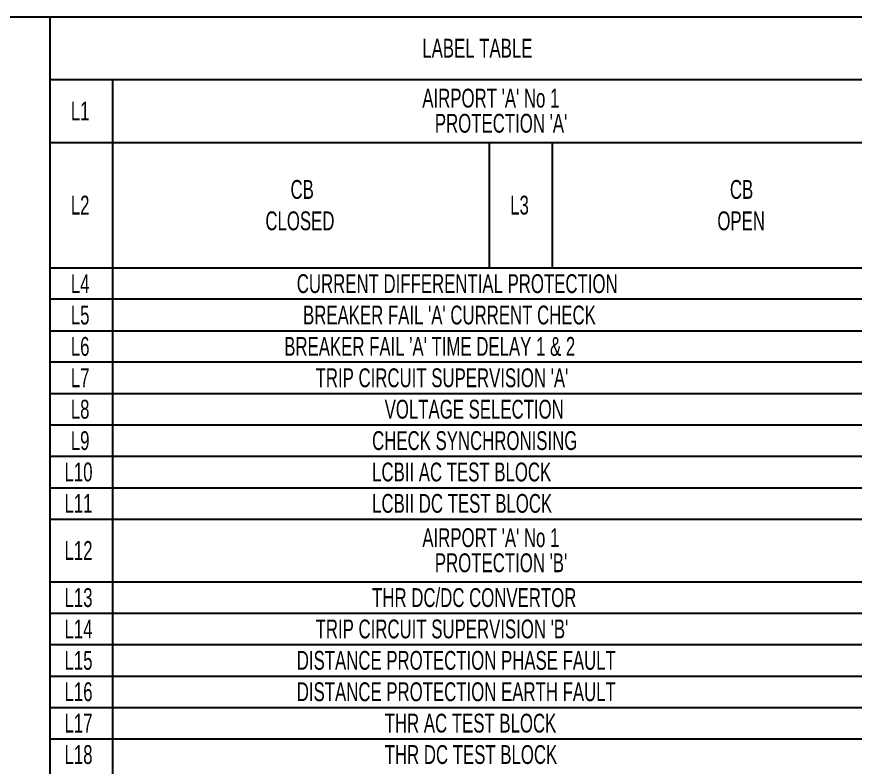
# Model space of a CAD drawing. Extents: x -5933 to 5929, y -4179 to 4187.
# Drawn here: x 3258 to 4593, y 2723 to 3918 of the extents above; entities that cross this region are included whole.
import ezdxf

# ---------------------------------------------------------------- set-up
doc = ezdxf.new("R2010")
doc.units = 0
doc.linetypes.add('SOLID', pattern=[0])
doc.layers.add('1', color=7, linetype='SOLID')
doc.layers.add('2', color=7, linetype='SOLID')

msp = doc.modelspace()

# ---------------------------------------------------------------- linework, layer by layer
at = {"layer": '1', "color": 7, "linetype": 'SOLID'}
msp.add_lwpolyline([(-5381.261719, 3918.064209), (5660.484375, 3918.064209)], dxfattribs=at)
at = {"layer": '2', "color": 7, "linetype": 'SOLID'}
for points in [[(3310.484375, 3918.064209), (3310.484375, -81.935791)], [(3310.484375, 3818.064209), (4710.484375, 3818.064209)], [(3410.484375, 3818.064209), (3410.484375, -81.935791)], [(3310.484375, 3718.064209), (4710.484375, 3718.064209)], [(4010.484375, 3718.064209), (4010.484375, 3518.064209)], [(4110.484375, 3718.064209), (4110.484375, 3518.064209)], [(3310.484375, 3518.064209), (4710.484375, 3518.064209)], [(4710.484375, 3468.064209), (3310.484375, 3468.064209)], [(3310.484375, 3418.064209), (4710.484375, 3418.064209)], [(4710.484375, 3368.064209), (3310.484375, 3368.064209)], [(3310.484375, 3318.064209), (4710.484375, 3318.064209)], [(3310.484375, 3268.064209), (4710.484375, 3268.064209)], [(3310.484375, 3218.064209), (4710.484375, 3218.064209)], [(3310.484375, 3168.064209), (4710.484375, 3168.064209)], [(3310.484375, 3118.064209), (4710.484375, 3118.064209)], [(3310.484375, 3018.064209), (4710.484375, 3018.064209)], [(3310.484375, 2968.064209), (4710.484375, 2968.064209)], [(3310.484375, 2918.064209), (4710.484375, 2918.064209)], [(3310.484375, 2868.064209), (4710.484375, 2868.064209)], [(3310.484375, 2818.064209), (4710.484375, 2818.064209)], [(3310.484375, 2768.064209), (4710.484375, 2768.064209)]]:
    msp.add_lwpolyline(points, dxfattribs=at)

# ---------------------------------------------------------------- texts
at = {"layer": '2', "color": 7, "linetype": 'SOLID', "width": 0.666667}
for s, p in [('LABEL TABLE', (3903.817708, 3853.064209)), ("AIRPORT 'A' No 1", (3903.817708, 3773.461914)), ('L1', (3343.817708, 3753.064209)), ("PROTECTION 'A'", (3923.817708, 3733.461914)), ('CB', (3693.817708, 3628.064209)), ('CB', (4393.817708, 3628.064209)), ('L2', (3343.817708, 3603.064209)), ('L3', (4043.817708, 3603.064209)), ('CLOSED', (3653.817708, 3578.064209)), ('OPEN', (4373.817708, 3578.064209)), ('L4', (3343.817708, 3478.064209)), ('CURRENT DIFFERENTIAL PROTECTION', (3703.817708, 3478.064209)), ('L5', (3343.817708, 3428.064209)), ("BREAKER FAIL 'A' CURRENT CHECK", (3713.817708, 3428.064209)), ('L6', (3343.817708, 3378.064209)), ("BREAKER FAIL 'A' TIME DELAY 1 & 2", (3683.817708, 3378.064209)), ('L7', (3343.817708, 3328.064209)), ("TRIP CIRCUIT SUPERVISION 'A'", (3733.817708, 3328.064209)), ('L8', (3343.817708, 3278.064209)), ('VOLTAGE SELECTION', (3843.817708, 3278.064209)), ('L9', (3343.817708, 3228.064209)), ('CHECK SYNCHRONISING', (3823.817708, 3228.064209)), ('L10', (3333.817708, 3178.064209)), ('LCBII AC TEST BLOCK', (3823.817708, 3178.064209)), ('L11', (3333.817708, 3128.064209)), ('LCBII DC TEST BLOCK', (3823.817708, 3128.064209)), ("AIRPORT 'A' No 1", (3903.817708, 3073.461914)), ('L12', (3333.817708, 3053.064209)), ("PROTECTION 'B'", (3923.817708, 3033.461914)), ('L13', (3333.817708, 2978.064209)), ('THR DC/DC CONVERTOR', (3823.817708, 2978.064209)), ('L14', (3333.817708, 2928.064209)), ("TRIP CIRCUIT SUPERVISION 'B'", (3733.817708, 2928.064209)), ('L15', (3333.817708, 2878.064209)), ('DISTANCE PROTECTION PHASE FAULT', (3703.817708, 2878.064209)), ('L16', (3333.817708, 2828.064209)), ('DISTANCE PROTECTION EARTH FAULT', (3703.817708, 2828.064209)), ('L17', (3333.817708, 2778.064209)), ('THR AC TEST BLOCK', (3843.817708, 2778.064209)), ('L18', (3333.817708, 2728.064209)), ('THR DC TEST BLOCK', (3843.817708, 2728.064209))]:
    msp.add_text(s, height=30, dxfattribs=at).set_placement(p)

doc.saveas('drawing.dxf')
